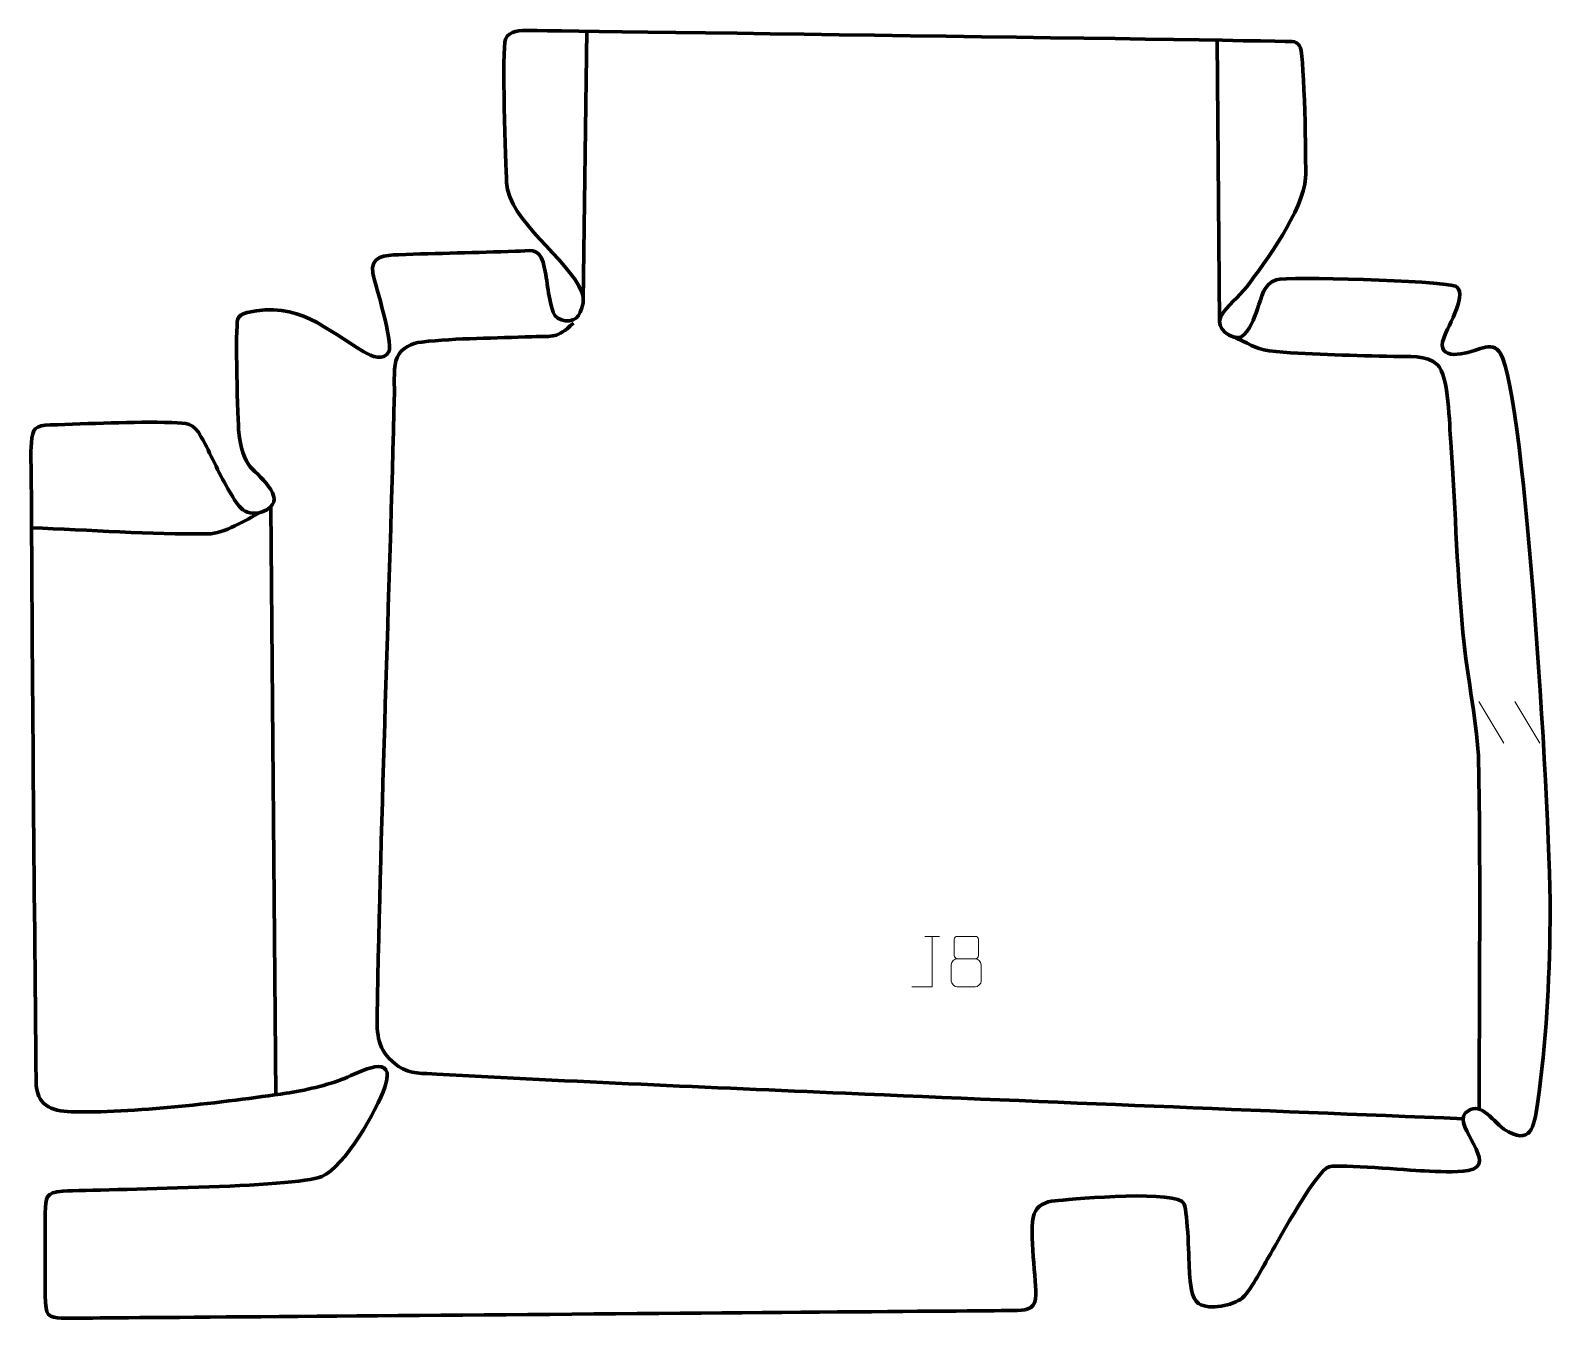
# Model space of a CAD drawing. Header units: millimetres. Extents: x 1103 to 1852, y 98 to 734.
import ezdxf

# ---------------------------------------------------------------- set-up
doc = ezdxf.new("R2010")
doc.units = ezdxf.units.MM
doc.header["$MEASUREMENT"] = 0
doc.layers.add('layer 2', color=7, linetype='Continuous')
doc.layers.add('layer 3', color=7, linetype='Continuous')

msp = doc.modelspace()

# ---------------------------------------------------------------- linework, layer by layer
at = {"layer": 'layer 2', "color": 140, "lineweight": 158}
for points in [[(1376.8743, 733.4946), (1376.8743, 733.4946), (1375.0767, 600.773), (1375.0767, 600.773)], [(1687.5774, 729.0594), (1687.5774, 729.0594), (1688.6984, 590.2139), (1688.6984, 590.2139)], [(1223.5759, 209.1173), (1223.5759, 209.1173), (1221.1057, 499.0515), (1221.1057, 499.0515)]]:
    msp.add_open_spline(points, degree=3, dxfattribs=at)
for points, knots in [([(1370.244, 589.5728), (1361.1936, 581.5091), (1361.5041, 583.4497), (1349.7115, 582.8775), (1349.7115, 582.8775), (1332.1923, 582.1125), (1312.7797, 582.2582), (1295.5384, 580.2531), (1295.5384, 580.2531), (1290.2659, 579.6399), (1285.7949, 577.6465), (1283.3399, 572.608), (1283.3399, 572.608), (1281.4314, 568.6905), (1282.0586, 560.2861), (1281.9486, 555.5833), (1281.9486, 555.5833), (1279.5444, 452.9436), (1275.282, 350.406), (1273.4924, 247.7212), (1273.4924, 247.7212), (1273.2969, 236.5039), (1274.3753, 229.9583), (1284.033, 223.0762), (1284.033, 223.0762), (1289.4918, 219.1862), (1296.3714, 219.6879), (1302.912, 219.3237), (1302.912, 219.3237), (1370.1019, 215.5821), (1437.1158, 212.7262), (1504.3367, 209.8375), (1504.3367, 209.8375), (1605.8153, 205.4746), (1707.3046, 201.3625), (1808.7957, 197.2993)], [0, 0, 0, 0, 0.1, 0.1, 0.1, 0.1, 0.2, 0.2, 0.2, 0.2, 0.3, 0.3, 0.3, 0.3, 0.4, 0.4, 0.4, 0.4, 0.5, 0.5, 0.5, 0.5, 0.6, 0.6, 0.6, 0.6, 0.7, 0.7, 0.7, 0.7, 0.8, 0.8, 0.8, 0.8, 1, 1, 1, 1]), ([(1816.7499, 201.973), (1816.7213, 258.951), (1817.5229, 316.2421), (1816.4542, 373.1812), (1816.4542, 373.1812), (1816.1364, 390.1196), (1810.9417, 413.9158), (1808.7322, 437.02), (1808.7322, 437.02), (1805.5423, 470.3747), (1804.789, 504.292), (1802.6994, 530.9224), (1802.6994, 530.9224), (1802.036, 539.3767), (1801.8367, 563.3897), (1796.2009, 569.0804), (1796.2009, 569.0804), (1791.2, 574.1299), (1781.4, 572.8486), (1774.6747, 573.0985), (1774.6747, 573.0985), (1755.5826, 573.7826), (1735.561, 573.819), (1716.6204, 575.5661), (1716.6204, 575.5661), (1706.5424, 576.4958), (1706.0556, 578.0687), (1696.8195, 582.3571), (1696.8195, 582.3571), (1696.547, 582.4837), (1696.2727, 582.608), (1695.9993, 582.7324)], [0, 0, 0, 0, 0.11111111, 0.11111111, 0.11111111, 0.11111111, 0.22222222, 0.22222222, 0.22222222, 0.22222222, 0.33333333, 0.33333333, 0.33333333, 0.33333333, 0.44444444, 0.44444444, 0.44444444, 0.44444444, 0.55555556, 0.55555556, 0.55555556, 0.55555556, 0.66666667, 0.66666667, 0.66666667, 0.66666667, 0.77777778, 0.77777778, 0.77777778, 0.77777778, 1, 1, 1, 1]), ([(1215.796, 496.2006), (1208.6637, 492.4271), (1198.042, 485.7612), (1189.9951, 485.6654), (1189.9951, 485.6654), (1161.9301, 485.3308), (1131.4172, 487.6645), (1103.103, 488.5968)], [0, 0, 0, 0, 0.33333333, 0.33333333, 0.33333333, 0.33333333, 1, 1, 1, 1])]:
    msp.add_open_spline(points, degree=3, knots=knots, dxfattribs=at)
at = {"layer": 'layer 3', "color": 242, "lineweight": 158}
msp.add_open_spline([(1589.0746, 102.7162), (1594.3498, 102.8819), (1598.3009, 103.904), (1598.2327, 110.5819), (1598.2327, 110.5819), (1598.1351, 120.1249), (1594.2848, 145.4752), (1597.971, 151.7532), (1597.971, 151.7532), (1600.2371, 155.6124), (1604.7307, 156.7225), (1609.4222, 157.0182), (1609.4222, 157.0182), (1618.0977, 157.682), (1668.4309, 162.57), (1671.3289, 155.141), (1671.3289, 155.141), (1673.0676, 150.6839), (1673.7349, 127.0651), (1673.9227, 120.758), (1673.9227, 120.758), (1674.2437, 116.9377), (1674.7561, 108.3697), (1678.3545, 106.1673), (1678.3545, 106.1673), (1684.0043, 102.7093), (1695.0782, 105.1828), (1700.1429, 108.9102), (1700.1429, 108.9102), (1704.9979, 114.0486), (1710.0358, 124.1653), (1713.9675, 130.7678), (1713.9675, 130.7678), (1718.0781, 137.8214), (1736.7891, 172.3679), (1742.8407, 173.6299), (1742.8407, 173.6299), (1748.7854, 174.8696), (1781.0339, 171.96), (1789.7917, 171.5094), (1789.7917, 171.5094), (1796.2265, 171.2017), (1805.0155, 170.7709), (1811.3386, 171.7761), (1811.3386, 171.7761), (1827.14, 174.5417), (1803.546, 193.5491), (1809.907, 199.9605), (1809.907, 199.9605), (1816.7303, 206.8377), (1822.7873, 196.9048), (1828.8593, 192.1867), (1828.8593, 192.1867), (1842.2968, 183.7188), (1843.7813, 192.9352), (1845.496, 204.6023), (1845.496, 204.6023), (1849.9583, 235.7548), (1851.2798, 263.6964), (1851.7408, 295.0654), (1851.7408, 295.0654), (1852.4318, 337.7194), (1839.5701, 554.5928), (1827.2928, 574.5447), (1827.2928, 574.5447), (1822.7376, 581.9471), (1815.91, 574.939), (1805.8283, 574.1873), (1805.8283, 574.1873), (1801.4646, 573.862), (1797.6102, 575.3793), (1798.7269, 580.3202), (1798.7269, 580.3202), (1800.1655, 586.6851), (1811.1296, 602.5327), (1805.7061, 607.4001), (1805.7061, 607.4001), (1805.7061, 607.4001), (1805.0923, 607.8708), (1805.0923, 607.8708), (1805.0923, 607.8708), (1796.4872, 610.452), (1722.301, 612.7303), (1716.6044, 610.9467), (1716.6044, 610.9467), (1710.4774, 609.0284), (1709.4828, 602.1146), (1707.4751, 596.582), (1707.4751, 596.582), (1705.6569, 591.5723), (1703.7516, 585.8554), (1699.2315, 582.6387), (1699.2315, 582.6387), (1695.1021, 581.5026), (1686.305, 586.5256), (1689.3125, 592.8459), (1689.3125, 592.8459), (1692.9011, 598.6129), (1698.0676, 602.1936), (1702.1606, 607.5224), (1702.1606, 607.5224), (1711.5484, 619.7447), (1730.0345, 645.3805), (1731.1696, 661.0827), (1731.1696, 661.0827), (1731.4371, 669.3833), (1730.6044, 719.5501), (1728.5769, 725.3405), (1728.5769, 725.3405), (1728.1141, 726.6628), (1727.2506, 727.753), (1725.6307, 728.2988), (1725.6307, 728.2988), (1724.0107, 728.8445), (1348.1917, 733.8816), (1348.1917, 733.8816), (1348.1917, 733.8816), (1344.3729, 733.9017), (1338.4517, 733.8219), (1336.7912, 729.6024), (1336.7912, 729.6024), (1334.803, 724.5501), (1336.8344, 667.8512), (1337.2874, 658.9479), (1337.2874, 658.9479), (1338.2563, 639.9071), (1367.7638, 621.4914), (1374.3025, 604.8701), (1374.3025, 604.8701), (1375.5764, 601.6315), (1375.4435, 598.0688), (1372.6645, 593.2953), (1372.6645, 593.2953), (1370.3115, 589.2537), (1361.904, 589.8545), (1360.2075, 595.0566), (1360.2075, 595.0566), (1357.468, 603.4572), (1357.4305, 611.5721), (1355.2376, 619.5589), (1355.2376, 619.5589), (1353.1776, 627.0607), (1348.3113, 625.1958), (1341.7175, 624.9737), (1341.7175, 624.9737), (1322.4944, 624.3498), (1303.2586, 624.0263), (1284.04, 623.2998), (1284.04, 623.2998), (1277.5265, 623.0534), (1269.9975, 622.732), (1271.3756, 614.1685), (1271.3756, 614.1685), (1272.9595, 607.3889), (1281.1499, 580.6341), (1279.3955, 575.8029), (1279.3955, 575.8029), (1276.5423, 570.4787), (1270.9818, 573.1039), (1266.8799, 575.4553), (1266.8799, 575.4553), (1248.2746, 586.4899), (1234.3692, 600.6814), (1209.3568, 594.7762), (1209.3568, 594.7762), (1206.5861, 594.1221), (1205.3257, 593.0421), (1204.762, 591.5172), (1204.762, 591.5172), (1203.4606, 587.9975), (1204.7257, 540.494), (1205.3248, 535.6103), (1205.3248, 535.6103), (1206.2038, 528.4429), (1207.8695, 522.1635), (1210.9571, 518.7406), (1210.9571, 518.7406), (1216.052, 513.0924), (1230.786, 501.926), (1216.8552, 496.4787), (1216.8552, 496.4787), (1207.1634, 493.6397), (1204.2371, 500.5355), (1199.9377, 507.8901), (1199.9377, 507.8901), (1195.0488, 516.2527), (1191.4211, 525.0831), (1186.7775, 533.4239), (1186.7775, 533.4239), (1182.8527, 540.4738), (1179.7611, 540.2619), (1172.2521, 540.5352), (1172.2521, 540.5352), (1153.1253, 541.1124), (1131.567, 539.9368), (1112.2394, 539.3626), (1112.2394, 539.3626), (1104.9518, 539.1461), (1103.5977, 537.62), (1103.0039, 530.6426), (1103.0039, 530.6426), (1102.5504, 525.3134), (1102.9676, 517.813), (1102.9914, 512.2138), (1102.9914, 512.2138), (1103.4129, 413.3436), (1104.4281, 314.4582), (1105.3435, 215.5904), (1105.3435, 215.5904), (1105.4506, 204.0049), (1112.7307, 201.0904), (1122.6023, 200.7331), (1122.6023, 200.7331), (1151.0112, 199.7056), (1199.4734, 205.5074), (1228.5835, 209.851), (1228.5835, 209.851), (1237.1029, 211.1222), (1249.4469, 213.8389), (1257.3826, 217.1805), (1257.3826, 217.1805), (1264.6348, 220.2342), (1283.408, 230.6334), (1277.277, 212.8546), (1277.277, 212.8546), (1273.4108, 201.6436), (1257.5865, 173.6597), (1246.1392, 168.7565), (1246.1392, 168.7565), (1233.2853, 163.251), (1139.818, 162.5855), (1118.5837, 161.5597), (1118.5837, 161.5597), (1109.8875, 161.1375), (1110.0335, 158.3123), (1109.8822, 150.8906), (1109.8822, 150.8906), (1109.7166, 142.7677), (1109.8266, 134.6688), (1109.8372, 126.5491), (1109.8372, 126.5491), (1109.8328, 122.6392), (1109.5178, 105.0717), (1110.5864, 102.1792), (1110.5864, 102.1792), (1112.0398, 98.2455), (1118.6676, 98.9203), (1124.1237, 98.9378), (1124.1237, 98.9378), (1129.5798, 98.9552), (1589.0746, 102.7162), (1589.0746, 102.7162)], degree=3, knots=[0, 0, 0, 0, 0.015625, 0.015625, 0.015625, 0.015625, 0.03125, 0.03125, 0.03125, 0.03125, 0.046875, 0.046875, 0.046875, 0.046875, 0.0625, 0.0625, 0.0625, 0.0625, 0.078125, 0.078125, 0.078125, 0.078125, 0.09375, 0.09375, 0.09375, 0.09375, 0.109375, 0.109375, 0.109375, 0.109375, 0.125, 0.125, 0.125, 0.125, 0.140625, 0.140625, 0.140625, 0.140625, 0.15625, 0.15625, 0.15625, 0.15625, 0.171875, 0.171875, 0.171875, 0.171875, 0.1875, 0.1875, 0.1875, 0.1875, 0.203125, 0.203125, 0.203125, 0.203125, 0.21875, 0.21875, 0.21875, 0.21875, 0.234375, 0.234375, 0.234375, 0.234375, 0.25, 0.25, 0.25, 0.25, 0.265625, 0.265625, 0.265625, 0.265625, 0.28125, 0.28125, 0.28125, 0.28125, 0.296875, 0.296875, 0.296875, 0.296875, 0.3125, 0.3125, 0.3125, 0.3125, 0.328125, 0.328125, 0.328125, 0.328125, 0.34375, 0.34375, 0.34375, 0.34375, 0.359375, 0.359375, 0.359375, 0.359375, 0.375, 0.375, 0.375, 0.375, 0.390625, 0.390625, 0.390625, 0.390625, 0.40625, 0.40625, 0.40625, 0.40625, 0.421875, 0.421875, 0.421875, 0.421875, 0.4375, 0.4375, 0.4375, 0.4375, 0.453125, 0.453125, 0.453125, 0.453125, 0.46875, 0.46875, 0.46875, 0.46875, 0.484375, 0.484375, 0.484375, 0.484375, 0.5, 0.5, 0.5, 0.5, 0.515625, 0.515625, 0.515625, 0.515625, 0.53125, 0.53125, 0.53125, 0.53125, 0.546875, 0.546875, 0.546875, 0.546875, 0.5625, 0.5625, 0.5625, 0.5625, 0.578125, 0.578125, 0.578125, 0.578125, 0.59375, 0.59375, 0.59375, 0.59375, 0.609375, 0.609375, 0.609375, 0.609375, 0.625, 0.625, 0.625, 0.625, 0.640625, 0.640625, 0.640625, 0.640625, 0.65625, 0.65625, 0.65625, 0.65625, 0.671875, 0.671875, 0.671875, 0.671875, 0.6875, 0.6875, 0.6875, 0.6875, 0.703125, 0.703125, 0.703125, 0.703125, 0.71875, 0.71875, 0.71875, 0.71875, 0.734375, 0.734375, 0.734375, 0.734375, 0.75, 0.75, 0.75, 0.75, 0.765625, 0.765625, 0.765625, 0.765625, 0.78125, 0.78125, 0.78125, 0.78125, 0.796875, 0.796875, 0.796875, 0.796875, 0.8125, 0.8125, 0.8125, 0.8125, 0.828125, 0.828125, 0.828125, 0.828125, 0.84375, 0.84375, 0.84375, 0.84375, 0.859375, 0.859375, 0.859375, 0.859375, 0.875, 0.875, 0.875, 0.875, 0.890625, 0.890625, 0.890625, 0.890625, 0.90625, 0.90625, 0.90625, 0.90625, 0.921875, 0.921875, 0.921875, 0.921875, 0.9375, 0.9375, 0.9375, 0.9375, 0.953125, 0.953125, 0.953125, 0.953125, 0.96875, 0.96875, 0.96875, 0.96875, 1, 1, 1, 1], dxfattribs=at)
at = {"layer": 'layer 3', "color": 250, "lineweight": 9}
for points in [[(1816.5809, 403.0064), (1816.5809, 403.0064), (1828.9452, 382.4621), (1828.9452, 382.4621)], [(1834.3108, 403.0064), (1834.3108, 403.0064), (1846.6751, 382.4621), (1846.6751, 382.4621)], [(1543.4823, 287.2066), (1543.4823, 287.2066), (1550.6505, 287.2066), (1550.6505, 287.2066)]]:
    msp.add_open_spline(points, degree=3, dxfattribs=at)
for points, knots in [([(1537.0444, 262.253), (1537.0444, 262.253), (1547.0664, 262.253), (1547.0664, 262.253), (1547.0664, 262.253), (1547.0664, 262.253), (1547.0664, 287.2066), (1547.0664, 287.2066)], [0, 0, 0, 0, 0.33333333, 0.33333333, 0.33333333, 0.33333333, 1, 1, 1, 1]), ([(1557.8941, 285.7407), (1557.8941, 283.5277), (1557.8941, 279.8454), (1557.8941, 277.6321), (1557.8941, 277.6321), (1557.9091, 277.1247), (1558.7165, 276.1933), (1559.4166, 276.1945), (1559.4166, 276.1945), (1562.3865, 276.1947), (1565.3567, 276.1098), (1568.3271, 276.1095), (1568.3271, 276.1095), (1569.1242, 276.1137), (1569.8449, 276.904), (1569.8423, 277.6247), (1569.8423, 277.6247), (1569.842, 279.8407), (1569.842, 283.5254), (1569.8423, 285.7407), (1569.8423, 285.7407), (1569.8238, 286.4515), (1569.2124, 287.2119), (1568.3785, 287.2045), (1568.3785, 287.2045), (1565.3614, 287.2042), (1562.3445, 287.2042), (1559.3279, 287.2045), (1559.3279, 287.2045), (1558.7015, 287.2121), (1557.8774, 286.5011), (1557.8941, 285.7407)], [0, 0, 0, 0, 0.11111111, 0.11111111, 0.11111111, 0.11111111, 0.22222222, 0.22222222, 0.22222222, 0.22222222, 0.33333333, 0.33333333, 0.33333333, 0.33333333, 0.44444444, 0.44444444, 0.44444444, 0.44444444, 0.55555556, 0.55555556, 0.55555556, 0.55555556, 0.66666667, 0.66666667, 0.66666667, 0.66666667, 0.77777778, 0.77777778, 0.77777778, 0.77777778, 1, 1, 1, 1]), ([(1556.4353, 273.2225), (1556.4353, 270.0517), (1556.4353, 268.3496), (1556.4353, 265.1782), (1556.4353, 265.1782), (1556.4268, 263.9563), (1558.1247, 262.2636), (1559.3773, 262.2551), (1559.3773, 262.2551), (1562.3604, 262.2554), (1565.3437, 262.2554), (1568.3271, 262.2551), (1568.3271, 262.2551), (1569.6504, 262.2668), (1571.2708, 263.8884), (1571.2597, 265.1876), (1571.2597, 265.1876), (1571.2594, 268.3558), (1571.2594, 270.0546), (1571.2597, 273.2225), (1571.2597, 273.2225), (1571.19, 274.6029), (1569.6122, 276.1815), (1568.3068, 276.1754), (1568.3068, 276.1754), (1565.3302, 276.1751), (1562.3536, 276.1751), (1559.3773, 276.1754), (1559.3773, 276.1754), (1558.2978, 276.1818), (1556.4515, 274.6029), (1556.4353, 273.2225)], [0, 0, 0, 0, 0.11111111, 0.11111111, 0.11111111, 0.11111111, 0.22222222, 0.22222222, 0.22222222, 0.22222222, 0.33333333, 0.33333333, 0.33333333, 0.33333333, 0.44444444, 0.44444444, 0.44444444, 0.44444444, 0.55555556, 0.55555556, 0.55555556, 0.55555556, 0.66666667, 0.66666667, 0.66666667, 0.66666667, 0.77777778, 0.77777778, 0.77777778, 0.77777778, 1, 1, 1, 1])]:
    msp.add_open_spline(points, degree=3, knots=knots, dxfattribs=at)

doc.saveas('drawing.dxf')
